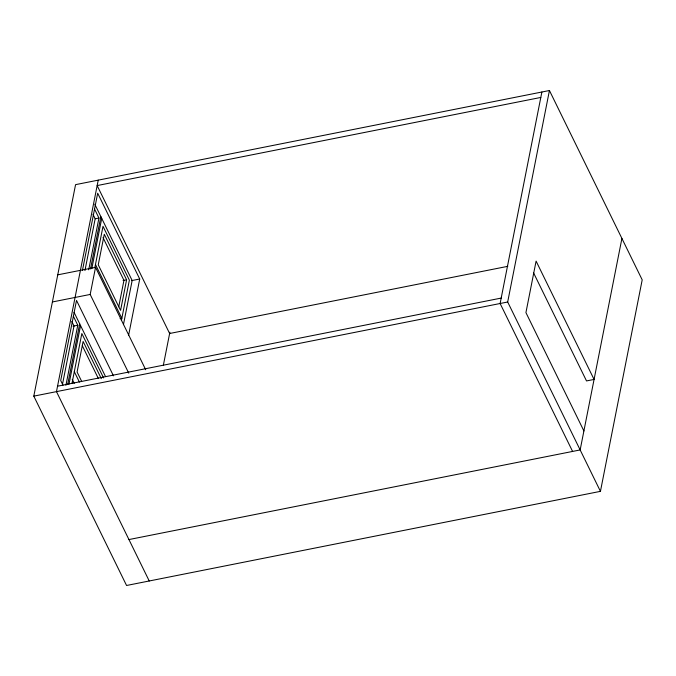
<?xml version="1.0" encoding="UTF-8"?>
<svg xmlns="http://www.w3.org/2000/svg" width="676" height="676" viewBox="0 0 676 676"><rect width="100%" height="100%" fill="white"/><g stroke="black" fill="none" stroke-linecap="round" stroke-linejoin="round"><path stroke-width="1.01" d="M33.8 396.136L75.56 184.649L549.436 90.516L642.2 279.864L600.44 491.351L126.564 585.484L33.8 396.136L507.684 302.003L549.436 90.516M98.231 180.146L56.471 391.632L149.235 580.98M82.48 270.214L97.682 193.209L139.721 279.002L128.567 335.482M62.547 383.985L73.997 325.984L71.783 321.463M84.939 270.569L95.164 218.779L92.95 214.258M65.918 385.312L77.774 325.232L73.346 316.182M88.717 269.817L98.941 218.027L94.513 208.977M67.718 384.382L79.683 323.804M90.508 268.964L100.851 216.599M69.003 384.112L80.554 325.579M91.784 268.693L101.721 218.373M72.019 383.233L81.838 333.522L103.589 377.918M94.826 267.747L103.005 226.316L129.378 280.16L121.401 320.551M128.744 373.16L90.187 294.449L95.536 267.341L57.747 274.845M118.731 306.82L123.953 280.337L103.005 237.563M126.606 279.813L120.573 310.368L98.248 264.806L104.281 234.251L126.606 279.813L123.074 280.515M123.438 324.657L132.158 280.506L94.767 204.177M163.364 365.209L169.887 332.203M541.882 92.02L500.122 303.507L572.597 451.433M621.912 238.451L580.152 449.929L128.947 539.558M540.808 97.445L97.158 185.57L169.625 333.496L507.794 266.327M95.164 218.779L98.941 218.027M131.474 280.641L139.721 279.002M52.398 301.961L90.187 294.449M73.05 326.17L77.774 325.232M120.083 318.658L121.849 318.311L95.468 264.46M57.544 386.207L501.195 298.082M533.643 273.011L586.514 380.934L594.069 379.439L536.093 261.097L525.928 312.608L583.903 430.95M507.684 302.003L600.44 491.351M95.536 267.341L145.712 369.747M113.467 375.839L76.515 300.414L60.705 380.503L63.012 385.219M74.064 312.329L105.464 376.431M101.332 378.653L83.114 341.456L77.081 372.011L81.635 381.315M82.295 345.698L98.231 378.247M74.301 371.665L79.396 382.058M72.248 379.329L74.233 383.368"/></g></svg>
